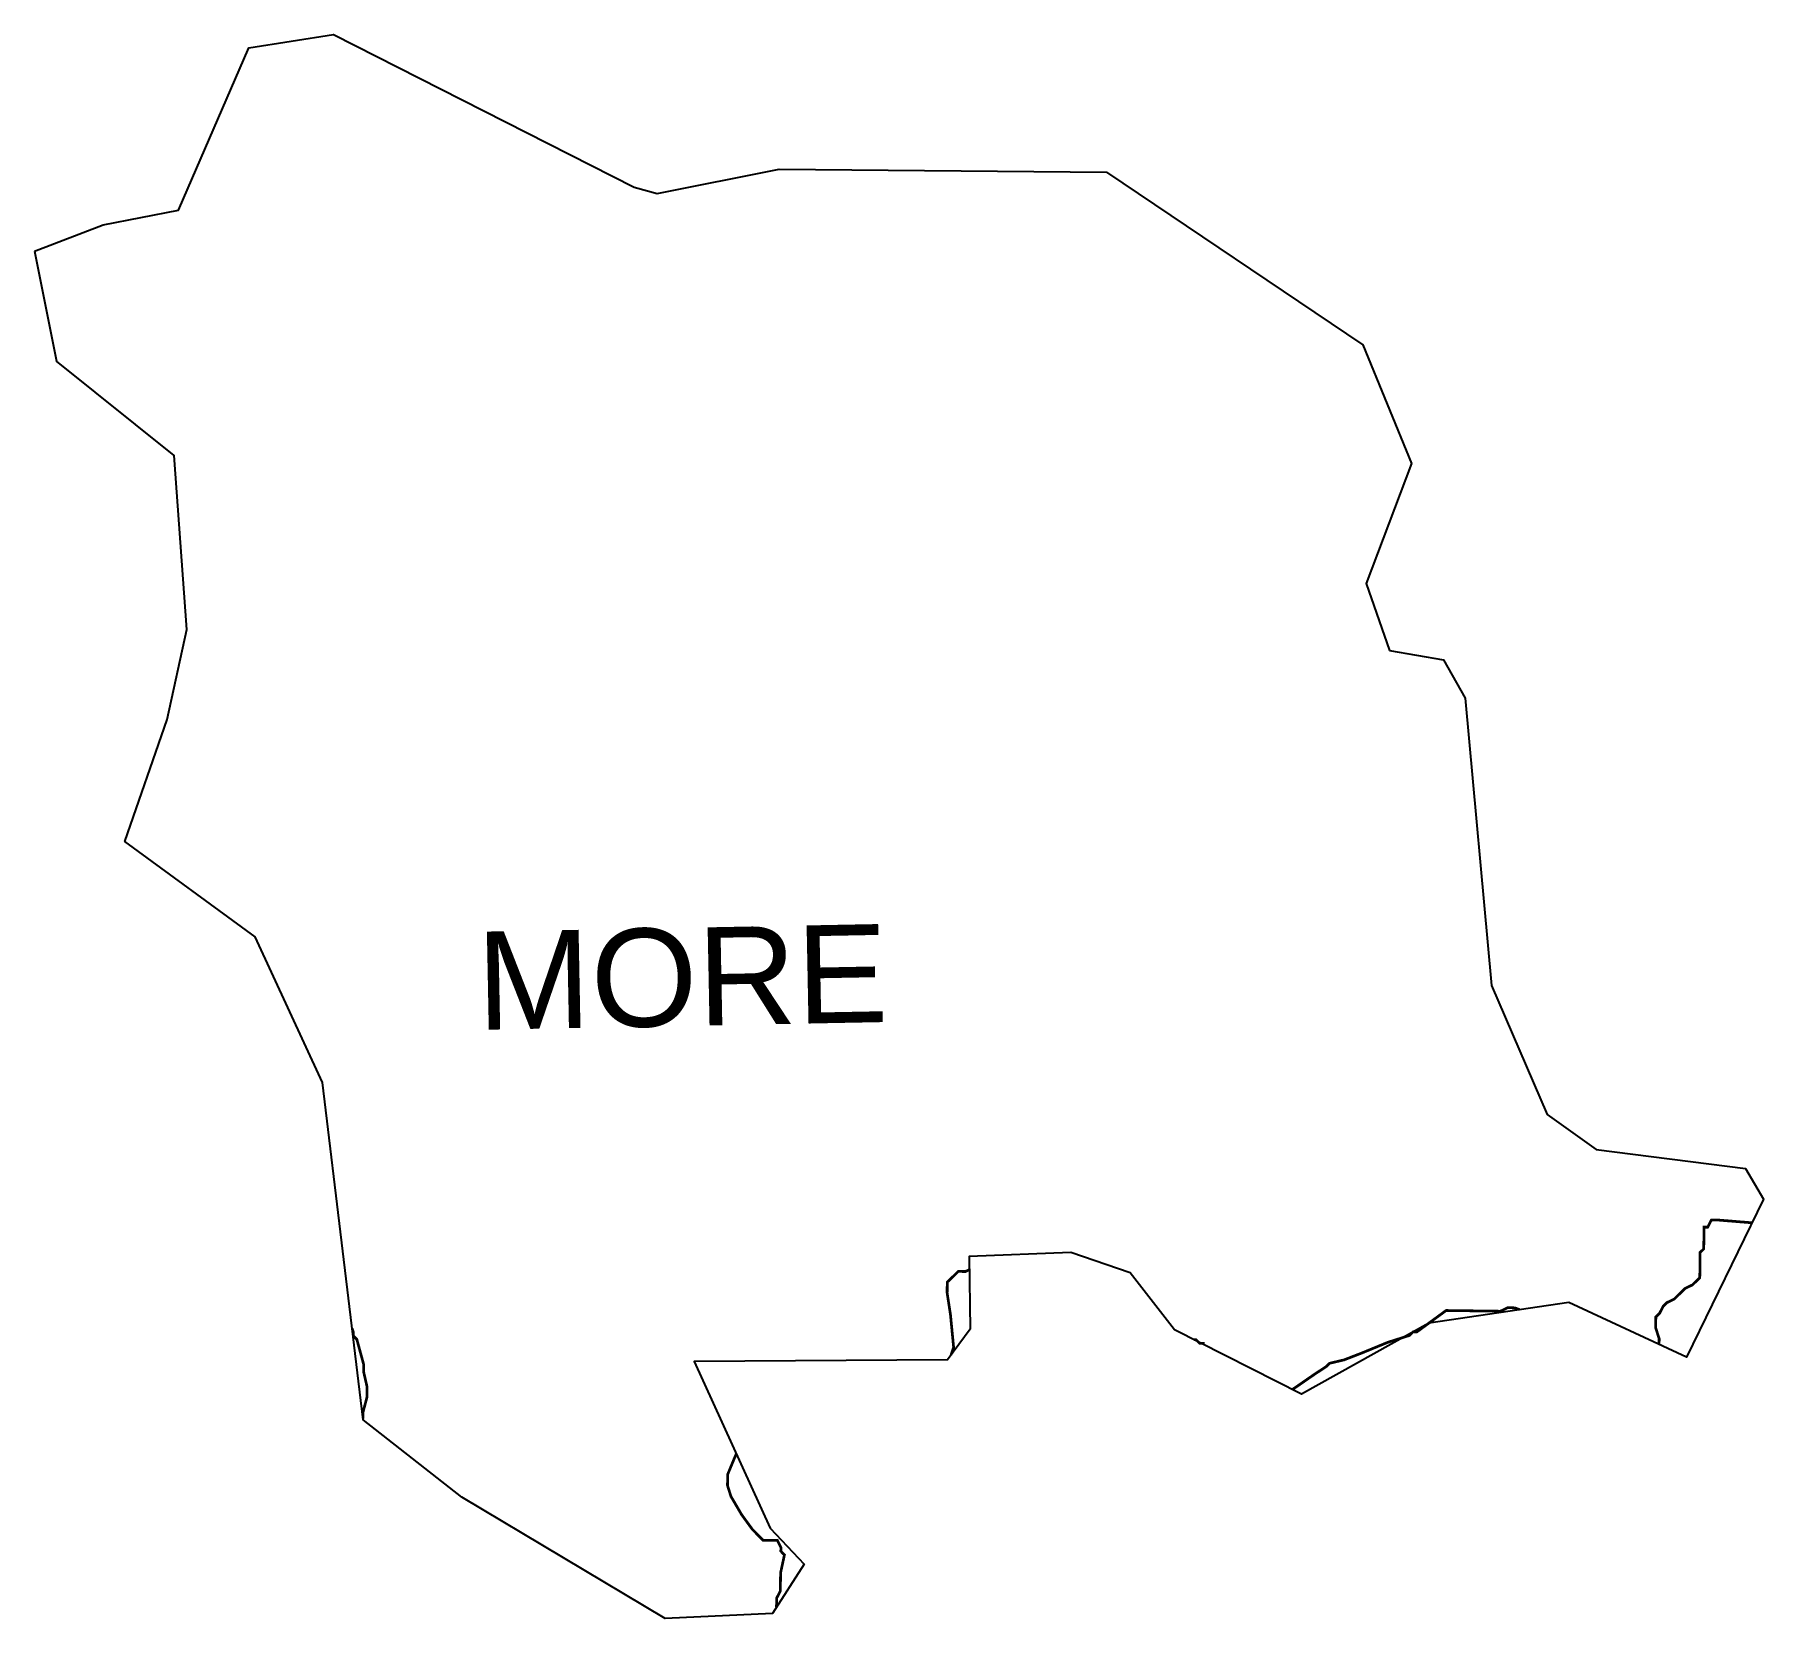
# Model space of a CAD drawing. Header units: metres. Extents: x 279618 to 281534, y 2029873 to 2031628.
import ezdxf

# ---------------------------------------------------------------- set-up
doc = ezdxf.new("R2010")
doc.units = ezdxf.units.M
for name, color, linetype in [('HAZARDS LINE', 1, 'Continuous'), ('village', 3, 'Continuous'), ('VILLAGE NAME', 250, 'Continuous')]:
    doc.layers.add(name, color=color, linetype=linetype)
doc.styles.get("Standard").update_dxf_attribs({"font": 'simplex.shx'})

msp = doc.modelspace()

# ---------------------------------------------------------------- linework, layer by layer
at = {"color": 3, "flags": 128}
msp.add_lwpolyline([(279617.8, 2031388.4), (279642.1, 2031266.5)], dxfattribs=at)
at = {"layer": 'HAZARDS LINE', "lineweight": 18, "const_width": 3.01}
for points in [[(281521, 2030311.6), (281484.1, 2030314.6), (281476.1, 2030314.7), (281471.9, 2030306.7), (281467.9, 2030306.8), (281467.6, 2030282.7), (281463.6, 2030278.8), (281463.2, 2030250.7), (281455.1, 2030242.8), (281447, 2030238.9), (281434.8, 2030227), (281426.7, 2030223.1), (281422.7, 2030219.2), (281418.6, 2030211.2), (281414.5, 2030207.2), (281414.3, 2030195.2), (281418.2, 2030183.1), (281418.1, 2030176.9)], [(280653.6, 2030259.6), (280649.4, 2030257.6), (280641.4, 2030257.7), (280637.4, 2030253.7), (280633.3, 2030249.8), (280629.2, 2030245.8), (280629.1, 2030233.8), (280632.8, 2030209.7), (280636.3, 2030173.5), (280633.4, 2030165.2)], [(281263.6, 2030215.3), (281258.3, 2030217.3), (281250.3, 2030217.5), (281242.2, 2030213.6), (281182.1, 2030214.4), (281149.7, 2030190.7), (281145.7, 2030190.8), (281141.6, 2030186.8), (281117.4, 2030179.1), (281089.2, 2030167.5), (281069.1, 2030159.7), (281053, 2030155.9), (281048.9, 2030152), (281036.8, 2030144.1), (281011.6, 2030126.7)], [(279981.8, 2030094.7), (279981.9, 2030102.1), (279986.1, 2030118.1), (279986.2, 2030130.1), (279982.5, 2030146.2), (279982.6, 2030154.2), (279974.9, 2030182.4), (279971, 2030186.5), (279971, 2030190.5), (279969.8, 2030194.4)], [(280913, 2030176.7), (280913, 2030177.9), (280909, 2030177.9), (280905, 2030182), (280902.5, 2030182)], [(280395.5, 2030055.6), (280394.1, 2030052.5), (280385.8, 2030032.5), (280385.7, 2030020.5), (280389.5, 2030008.4), (280401.3, 2029988.2), (280413.1, 2029972), (280421, 2029963.9), (280425, 2029959.8), (280441, 2029959.6), (280444.9, 2029951.6), (280444.8, 2029947.6), (280448.8, 2029943.5), (280444.5, 2029923.5), (280444.3, 2029903.5), (280440.1, 2029895.5), (280440, 2029885.6)]]:
    msp.add_lwpolyline(points, dxfattribs=at)
at = {"layer": 'village', "color": 3, "true_color": 0x00ff00}
for points in [[(279617.8, 2031388.4, 0), (279693.7, 2031417.7, 0), (279777.3, 2031434, 0), (279855.1, 2031613.7, 0), (279948.9, 2031628.5, 0), (280282.1, 2031459.2, 0), (280307.6, 2031452.3, 0), (280443.1, 2031479.4, 0), (280805.6, 2031476, 0), (281089.7, 2031284.5, 0), (281143.6, 2031153, 0), (281093.5, 2031020.3, 0), (281119.2, 2030945.8, 0)], [(281119.2, 2030945.8, 0), (281179.1, 2030935.7, 0), (281203.2, 2030893.2, 0), (281232.5, 2030574.6, 0), (281294.1, 2030431.8, 0), (281348.4, 2030392.9, 0), (281513.7, 2030371.9, 0), (281533.7, 2030337.7, 0), (281448.5, 2030162.7, 0), (281318.2, 2030223.4, 0), (281163.1, 2030200.4, 0), (281021.8, 2030121.5, 0), (280881.1, 2030192.8, 0), (280832.1, 2030256.2, 0), (280766.3, 2030278.7, 0), (280653.4, 2030274.4, 0), (280654.5, 2030193.7, 0), (280629.5, 2030159.9, 0), (280348.8, 2030157.8, 0), (280433.1, 2029973.3, 0), (280470.7, 2029933.1, 0), (280435.5, 2029878.5, 0), (280316.8, 2029873.1, 0), (280091.2, 2030007.4, 0), (279981.9, 2030093.4, 0), (279937, 2030467.2, 0), (279862.3, 2030628.6, 0), (279717.9, 2030734.1, 0), (279764.9, 2030869.3, 0), (279786.5, 2030969, 0), (279772.5, 2031162.1, 0), (279642.1, 2031266.5, 0)]]:
    msp.add_polyline3d(points, dxfattribs=at)

# ---------------------------------------------------------------- texts
at = {"layer": 'VILLAGE NAME', "insert": (280106.6, 2030634.1), "char_height": 108.748, "attachment_point": 1, "rotation": 1.1028}
msp.add_mtext_dynamic_manual_height_columns('{\\fArial|b0|i0|c0|p34;MORE}', width=726.929, gutter_width=543.7, heights=[0], dxfattribs=at)

doc.saveas('drawing.dxf')
